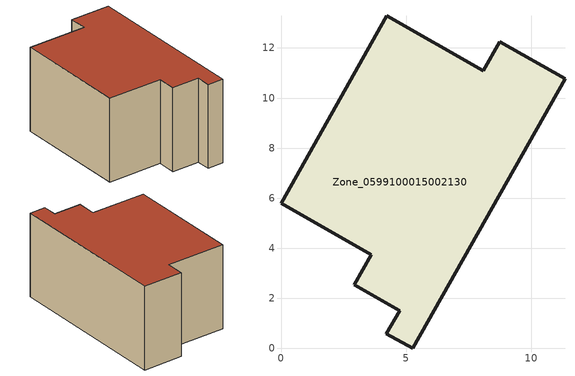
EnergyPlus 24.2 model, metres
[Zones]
Zone_0599100015002130
 floor ground (C_G): 3.6,3.74 0,5.79 4.22,13.29 8.09,11.09 8.74,12.24 11.35,10.76 5.27,0 4.21,0.57 4.74,1.5 2.92,2.54 z1.63
 wall outside (C_F): 8.09,11.09 4.22,13.29 0,5.79 3.6,3.74 2.92,2.54 4.74,1.5 4.21,0.57 5.27,0 11.35,10.76 8.74,12.24 8.09,11.09 z1.63:7.92
 roof outside (C_R): 4.21,0.57 5.27,0 11.35,10.76 8.74,12.24 8.09,11.09 4.22,13.29 0,5.79 3.6,3.74 2.92,2.54 4.74,1.5 z7.92
[BUILDING]
Pand.0599100015002130: North Axis=0; Terrain=City; Loads Convergence Tolerance Value=0.04; Temperature Convergence Tolerance Value=0.4; Solar Distribution=FullExterior; Maximum Number of Warmup Days=25; Minimum Number of Warmup Days=1
[Site:Location]
Rotterdam.The.Hague.AP_ZH_NLD Design_Conditions: Latitude=51.96; Longitude=4.45; Time Zone=1; Elevation=-4.5
[SITE:GROUNDTEMPERATURE:BUILDINGSURFACE]
18, 18, 18, 18, 18, 18, 18, 18, 18, 18, 18, 18
[MATERIAL] Thermal Absorptance=0.9; Solar Absorptance=0.7; Visible Absorptance=0.7
Name | Roughness | Thickness | Conductivity | Density | Specific Heat
G.TI.1975-1991 | MediumSmooth | 0.15 | 0.288461 | 540 | 1210
F.TI.1975-1991 | Rough | 0.3 | 0.230769 | 1920 | 840
R.TI.1975-1991 | MediumRough | 0.2 | 0.153846 | 1500 | 1000
[CONSTRUCTION]
C_G: G.TI.1975-1991
C_F: F.TI.1975-1991
C_R: R.TI.1975-1991
[ZONE]
Zone_0599100015002130: Type=1; Multiplier=1; Ceiling Height=Autocalculate; Volume=Autocalculate; Floor Area=autocalculate; Part of Total Floor Area=Yes
[ZONEINFILTRATION:DESIGNFLOWRATE]
Infil_Zone_0599100015002130: Zone or ZoneList or Space or SpaceList=Zone_0599100015002130; Schedule=AlwaysOn; Design Flow Rate Calculation Method=Flow/Area; Flow Rate per Floor Area=0.003; Constant Term Coefficient=1; Temperature Term Coefficient=0; Velocity Term Coefficient=0; Velocity Squared Term Coefficient=0
[HVACTEMPLATE:ZONE:IDEALLOADSAIRSYSTEM]
Zone_0599100015002130: Maximum Heating Supply Air Temperature=50; Minimum Cooling Supply Air Temperature=13; Maximum Heating Supply Air Humidity Ratio=0.0156; Minimum Cooling Supply Air Humidity Ratio=0.0077; Heating Limit=NoLimit; Cooling Limit=NoLimit; Dehumidification Control Type=ConstantSensibleHeatRatio; Cooling Sensible Heat Ratio=0.7; Dehumidification Setpoint=60; Humidification Control Type=None; Humidification Setpoint=30; Outdoor Air Method=None; Outdoor Air Flow Rate per Person=0.00944; Outdoor Air Flow Rate per Zone Floor Area=0; Outdoor Air Flow Rate per Zone=0; Demand Controlled Ventilation Type=None; Outdoor Air Economizer Type=NoEconomizer; Heat Recovery Type=None; Sensible Heat Recovery Effectiveness=0.7; Latent Heat Recovery Effectiveness=0.65
[ZONECONTROL:THERMOSTAT]
ThermostatControl_Zone_0599100015002130: Zone or ZoneList=Zone_0599100015002130; Control Type Schedule=DualSetpointControlType; Control 1=Thermostat_Zone_0599100015002130; Temperature Difference Between Cutout And Setpoint=0
[THERMOSTATSETPOINT:DUALSETPOINT]
Thermostat_Zone_0599100015002130: Heating Setpoint Temperature Schedule=HeatingSetpoint_Zone_0599100015002130; Cooling Setpoint Temperature Schedule=CoolingSetpoint_Zone_0599100015002130
[SCHEDULE:COMPACT]
HeatingSetpoint_Zone_0599100015002130: Through: 12/31, For: AllDays, Until: 24:00, 21
CoolingSetpoint_Zone_0599100015002130: Through: 12/31, For: AllDays, Until: 24:00, 24
DualSetpointControlType: Through: 12/31, For: AllDays, Until: 24:00, 4
AlwaysOn: Through: 12/31, For: AllDays, Until: 24:00, 1
